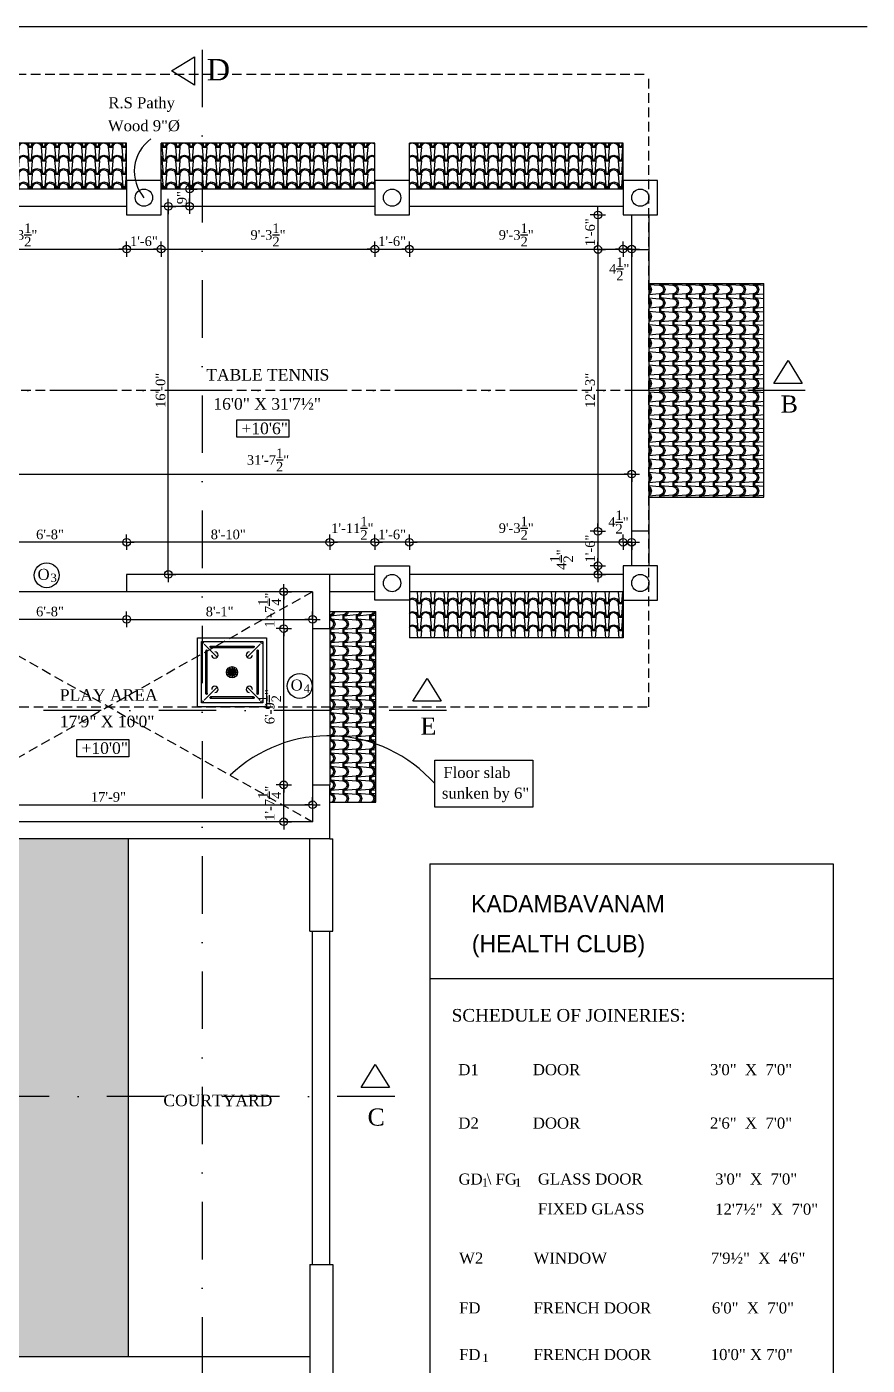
# Model space of a CAD drawing. Extents: x 7848 to 13228, y -2245 to 213.
# Drawn here: x 10536 to 10974, y -1782 to -1083 of the extents above; entities that cross this region are included whole.
import ezdxf
from ezdxf.enums import TextEntityAlignment as Align

# ---------------------------------------------------------------- set-up
doc = ezdxf.new("R2010")
doc.units = 0
doc.header["$LTSCALE"] = 20
doc.header["$MEASUREMENT"] = 0
doc.header["$PDMODE"] = 34
doc.header["$PDSIZE"] = 5
doc.linetypes.add('DASHDOT', pattern=[1, 0.5, -0.25, 0, -0.25])
doc.linetypes.add('HIDDEN', pattern=[0.375, 0.25, -0.125])
doc.layers.get('0').update_dxf_attribs({"linetype": 'CONTINUOUS'})
doc.layers.get('Defpoints').update_dxf_attribs({"linetype": 'CONTINUOUS'})
for name, color, linetype in [('border', 230, 'CONTINUOUS'), ('BORTEXT', 2, 'CONTINUOUS'), ('DETTEXT', 7, 'CONTINUOUS'), ('DIMLINE', 254, 'CONTINUOUS'), ('door text', 2, 'CONTINUOUS'), ('FURN', 10, 'CONTINUOUS'), ('Roof lilne', 31, 'CONTINUOUS'), ('Secline', 13, 'CONTINUOUS'), ('text', 2, 'CONTINUOUS'), ('TILE', 22, 'CONTINUOUS'), ('wall', 13, 'CONTINUOUS'), ('WOOD', 7, 'CONTINUOUS')]:
    doc.layers.add(name, color=color, linetype=linetype)
doc.styles.add('style3', font='times_1.ttf')
doc.styles.add('style4', font='boos1_0.ttf')
doc.styles.add('style5', font='times_1.ttf')
doc.dimstyles.new('arch61', dxfattribs={"dimscale": 0, "dimtxt": 5, "dimasz": 2, "dimexe": 0.18, "dimexo": 0.0625, "dimgap": 1.5, "dimtad": 1, "dimzin": 3, "dimdsep": 46, "dimlunit": 4, "dimtxsty": 'style3', "dimblk": 'BLK', "dimcen": 0, "dimse1": 1, "dimse2": 1, "dimclrd": 256, "dimclrt": 3, "dimazin": 0, "dimtfac": 1, "dimtix": 1, "dimtmove": 2, "dimatfit": 3, "dimldrblk": 'NONE', "dimfxl": 0.18, "dimtolj": 1, "dimtzin": 0, "dimlwd": -1, "dimarcsym": 0})
pattern_1 = [(274.9697, (-4863.61338, -404.3361), (-6.999939149, 84.0000073606), [6.464304, -155.143247]), (180, (-4863.0534, -410.776), (-7, -7), [0.56, -6.44]), (0, (-4870.0534, -411.336), (7, 7), [1.96, -5.04]), (90, (-4868.0934, -411.336), (-7, 7), [0.7, -6.3]), (270, (-4863.6134, -410.636), (7, -7), [0.7, -6.3]), (0, (-4863.6134, -411.336), (7, 7), [0.56, -6.44]), (0, (-4870.0534, -410.776), (7, 7), [1.4, -5.6]), (85.0303, (-4868.65338, -410.7761), (6.999939149, 84.0000073606), [6.464304, -155.143247]), (52.6961, (-4868.65338, -410.4261), (-90.999901229, -119.000075192), [1.848056, -182.95725]), (18.4349, (-4867.5334, -408.956), (14.00000304, 6.99998882), [1.770874, -20.365065]), (341.5651, (-4865.8534, -408.396), (-14.00000304, 6.99998882), [1.770874, -20.365065]), (307.3039, (-4864.17338, -408.9561), (90.999901229, -119.000075192), [1.848056, -182.95725]), (20.2249, (-4867.18338, -409.4461), (-76.99998085, -28.000058349), [1.417395, -140.321804]), (339.7751, (-4865.85338, -408.9561), (76.99998085, -28.000058349), [1.417395, -140.321804]), (307.4054, (-4864.52338, -409.4461), (70.000069668, -90.999947255), [1.498063, -148.308475]), (52.5946, (-4868.09338, -410.6361), (-70.000069668, -90.999947255), [1.498063, -148.308475])]
pattern_2 = [(184.9697, (-4881.22622, -1880.2596), (84.0000073606, 6.999939149), [6.464304, -155.143247]), (90, (-4887.666, -1880.8196), (-7, 7), [0.56, -6.44]), (270, (-4888.226, -1873.8196), (7, -7), [1.96, -5.04]), (0, (-4888.226, -1875.7796), (7, 7), [0.7, -6.3]), (180, (-4887.526, -1880.2596), (-7, -7), [0.7, -6.3]), (270, (-4888.226, -1880.2596), (7, -7), [0.56, -6.44]), (270, (-4887.666, -1873.8196), (7, -7), [1.4, -5.6]), (355.0303, (-4887.66622, -1875.2196), (84.0000073606, -6.999939149), [6.464304, -155.143247]), (322.6961, (-4887.31622, -1875.2196), (-119.000075192, 90.999901229), [1.848056, -182.95725]), (288.4349, (-4885.8462, -1876.3396), (6.99998882, -14.00000304), [1.770874, -20.365065]), (251.5651, (-4885.2862, -1878.0196), (6.99998882, 14.00000304), [1.770874, -20.365065]), (217.3039, (-4885.84622, -1879.6996), (-119.000075192, -90.999901229), [1.848056, -182.95725]), (290.2249, (-4886.33622, -1876.6896), (-28.000058349, 76.99998085), [1.417395, -140.321804]), (249.7751, (-4885.84622, -1878.0196), (-28.000058349, -76.99998085), [1.417395, -140.321804]), (217.4054, (-4886.33622, -1879.3496), (-90.999947255, -70.000069668), [1.498063, -148.308475]), (322.5946, (-4887.52622, -1875.7796), (-90.999947255, 70.000069668), [1.498063, -148.308475])]

# ---------------------------------------------------------------- blocks, each defined once
blk = doc.blocks.new('A$C45AA0C1F')
at = {"layer": 'FURN'}
for p, q in [((-14.58, 32.58), (-7.81, 25.81)), ((14.58, 32.58), (7.81, 25.81)), ((-14.58, 3.42), (-7.81, 10.19)), ((14.58, 3.42), (7.81, 10.19))]:
    blk.add_line(p, q, dxfattribs=at)
for points in [[(18, 0), (-18, 0), (-18, 36), (18, 36)], [(16, 2), (-16, 2), (-16, 34), (16, 34)]]:
    blk.add_lwpolyline(points, close=True, dxfattribs=at)
for points in [[(-13.66, 6.79), (-13.66, 29.21)], [(-12.91, 6.79), (-12.91, 29.21)], [(-11.21, 31.66), (11.21, 31.66)], [(-11.21, 30.91), (11.21, 30.91)], [(12.91, 29.21), (12.91, 6.79)], [(13.66, 29.21), (13.66, 6.79)], [(11.21, 5.09), (-11.21, 5.09)], [(11.21, 4.34), (-11.21, 4.34)]]:
    blk.add_lwpolyline(points, dxfattribs=at)
for centre, radius in [((-15.5, 33.5), 0.5), ((-13.28, 29.21), 0.375), ((-11.21, 31.28), 0.375), ((11.21, 31.28), 0.375), ((13.28, 29.21), 0.375), ((15.5, 33.5), 0.5), ((0, 18), 2.92), ((-13.28, 6.79), 0.375), ((13.28, 6.79), 0.375), ((-15.5, 2.5), 0.5), ((-11.21, 4.72), 0.375), ((11.21, 4.72), 0.375), ((15.5, 2.5), 0.5)]:
    blk.add_circle(centre, radius, dxfattribs=at)
for centre, radius, start, end in [((-8.97, 26.97), 1.64, 180, 90), ((8.97, 26.97), 1.64, 90, 360), ((-1.46, 13.98), 4.28, 70.04321, 109.95679), ((-1.46, 22.02), 4.28, 250.04321, 289.95679), ((0.74, 22.22), 4.28, 220.1488, 260.06239), ((-3.27, 15.24), 4.28, 40.1488, 80.06239), ((-3.28, 20.75), 4.28, 280.04321, 319.95679), ((0.75, 13.79), 4.28, 100.04321, 139.95679), ((-4.21, 17.25), 4.28, 10.04321, 49.95679), ((2.75, 21.28), 4.28, 190.04321, 229.95679), ((-4.22, 18.74), 4.28, 310.1488, 350.06239), ((2.76, 14.73), 4.28, 130.1488, 170.06239), ((4.02, 19.46), 4.28, 160.04321, 199.95679), ((4.02, 16.54), 4.28, 160.04321, 199.95679), ((-4.02, 19.46), 4.28, 340.04321, 19.95679), ((-2.76, 21.27), 4.28, 310.1488, 350.06239), ((4.22, 17.26), 4.28, 130.1488, 170.06239), ((-0.75, 22.21), 4.28, 280.04321, 319.95679), ((3.28, 15.25), 4.28, 100.04321, 139.95679), ((1.46, 13.98), 4.28, 70.04321, 109.95679), ((-4.02, 16.54), 4.28, 340.04321, 19.95679), ((1.46, 22.02), 4.28, 250.04321, 289.95679), ((-2.75, 14.72), 4.28, 10.04321, 49.95679), ((4.21, 18.75), 4.28, 190.04321, 229.95679), ((-0.74, 13.78), 4.28, 40.1488, 80.06239), ((3.27, 20.76), 4.28, 220.1488, 260.06239), ((-8.97, 9.03), 1.64, 270, 180), ((8.97, 9.03), 1.64, 0, 270)]:
    blk.add_arc(centre, radius, start, end, dxfattribs=at)
blk = doc.blocks.new('BLK')
for q in [(-2, 0), (0, 2), (0, -2), (2, 0)]:
    blk.add_line((0, 0), q)
blk.add_circle((0, 0), 1)
blk = doc.blocks.new('*D333')
at = {"layer": 'Defpoints', "color": 0}
for p in [(10476.55, -1177.09), (10588.05, -1177.09), (10588.05, -1199.36)]:
    blk.add_point(p, dxfattribs=at)
at = {"layer": 'DIMLINE'}
blk.add_line((10478.55, -1199.36), (10586.05, -1199.36), dxfattribs=at)
at = {"layer": 'DIMLINE', "xscale": 2, "yscale": 2, "zscale": 2, "rotation": 180}
blk.add_blockref('BLK', (10476.55, -1199.36), dxfattribs=at)
at = {"layer": 'DIMLINE', "xscale": 2, "yscale": 2, "zscale": 2}
blk.add_blockref('BLK', (10588.05, -1199.36), dxfattribs=at)
at = {"layer": 'DIMLINE', "color": 3, "insert": (10532.3, -1191.98), "char_height": 5, "attachment_point": 5, "style": 'style3'}
blk.add_mtext('\\A1;9\'-3{\\H1.000000x;\\S1/2;}"', dxfattribs=at)
blk = doc.blocks.new('_None')
blk = doc.blocks.new('*D335')
at = {"layer": 'Defpoints', "color": 0}
for p in [(10588.05, -1181.59), (10606.05, -1181.59), (10606.05, -1199.36)]:
    blk.add_point(p, dxfattribs=at)
at = {"layer": 'DIMLINE'}
blk.add_line((10590.05, -1199.36), (10604.05, -1199.36), dxfattribs=at)
at = {"layer": 'DIMLINE', "xscale": 2, "yscale": 2, "zscale": 2, "rotation": 180}
blk.add_blockref('BLK', (10588.05, -1199.36), dxfattribs=at)
at = {"layer": 'DIMLINE', "xscale": 2, "yscale": 2, "zscale": 2}
blk.add_blockref('BLK', (10606.05, -1199.36), dxfattribs=at)
at = {"layer": 'DIMLINE', "color": 3, "insert": (10597.05, -1195.31), "char_height": 5, "attachment_point": 5, "style": 'style3'}
blk.add_mtext('\\A1;1\'-6"', dxfattribs=at)
blk = doc.blocks.new('*D336')
at = {"layer": 'Defpoints', "color": 0}
for p in [(10606.05, -1177.09), (10717.55, -1177.09), (10717.55, -1199.36)]:
    blk.add_point(p, dxfattribs=at)
at = {"layer": 'DIMLINE'}
blk.add_line((10608.05, -1199.36), (10715.55, -1199.36), dxfattribs=at)
at = {"layer": 'DIMLINE', "xscale": 2, "yscale": 2, "zscale": 2, "rotation": 180}
blk.add_blockref('BLK', (10606.05, -1199.36), dxfattribs=at)
at = {"layer": 'DIMLINE', "xscale": 2, "yscale": 2, "zscale": 2}
blk.add_blockref('BLK', (10717.55, -1199.36), dxfattribs=at)
at = {"layer": 'DIMLINE', "color": 3, "insert": (10661.8, -1191.98), "char_height": 5, "attachment_point": 5, "style": 'style3'}
blk.add_mtext('\\A1;9\'-3{\\H1.000000x;\\S1/2;}"', dxfattribs=at)
blk = doc.blocks.new('*D337')
at = {"layer": 'Defpoints', "color": 0}
for p in [(10717.55, -1181.59), (10735.55, -1181.59), (10735.55, -1199.36)]:
    blk.add_point(p, dxfattribs=at)
at = {"layer": 'DIMLINE'}
blk.add_line((10719.55, -1199.36), (10733.55, -1199.36), dxfattribs=at)
at = {"layer": 'DIMLINE', "xscale": 2, "yscale": 2, "zscale": 2, "rotation": 180}
blk.add_blockref('BLK', (10717.55, -1199.36), dxfattribs=at)
at = {"layer": 'DIMLINE', "xscale": 2, "yscale": 2, "zscale": 2}
blk.add_blockref('BLK', (10735.55, -1199.36), dxfattribs=at)
at = {"layer": 'DIMLINE', "color": 3, "insert": (10726.55, -1195.31), "char_height": 5, "attachment_point": 5, "style": 'style3'}
blk.add_mtext('\\A1;1\'-6"', dxfattribs=at)
blk = doc.blocks.new('*D338')
at = {"layer": 'Defpoints', "color": 0}
for p in [(10735.55, -1177.09), (10847.05, -1177.09), (10847.05, -1199.36)]:
    blk.add_point(p, dxfattribs=at)
at = {"layer": 'DIMLINE'}
blk.add_line((10737.55, -1199.36), (10845.05, -1199.36), dxfattribs=at)
at = {"layer": 'DIMLINE', "xscale": 2, "yscale": 2, "zscale": 2, "rotation": 180}
blk.add_blockref('BLK', (10735.55, -1199.36), dxfattribs=at)
at = {"layer": 'DIMLINE', "xscale": 2, "yscale": 2, "zscale": 2}
blk.add_blockref('BLK', (10847.05, -1199.36), dxfattribs=at)
at = {"layer": 'DIMLINE', "color": 3, "insert": (10791.3, -1191.98), "char_height": 5, "attachment_point": 5, "style": 'style3'}
blk.add_mtext('\\A1;9\'-3{\\H1.000000x;\\S1/2;}"', dxfattribs=at)
blk = doc.blocks.new('*D339')
at = {"layer": 'Defpoints', "color": 0}
for p in [(10851.55, -1181.59), (10833.95, -1199.59), (10851.55, -1199.59)]:
    blk.add_point(p, dxfattribs=at)
at = {"layer": 'DIMLINE'}
blk.add_line((10833.95, -1183.59), (10833.95, -1197.59), dxfattribs=at)
at = {"layer": 'DIMLINE', "xscale": 2, "yscale": 2, "zscale": 2}
for p, rotation in [((10833.95, -1181.59), 90), ((10833.95, -1199.59), 270)]:
    blk.add_blockref('BLK', p, dxfattribs=dict(at, rotation=rotation))
at = {"layer": 'DIMLINE', "color": 3, "insert": (10829.9, -1190.59), "char_height": 5, "attachment_point": 5, "rotation": 90, "style": 'style3'}
blk.add_mtext('\\A1;1\'-6"', dxfattribs=at)
blk = doc.blocks.new('*D340')
at = {"layer": 'Defpoints', "color": 0}
for p in [(10847.05, -1181.59), (10851.55, -1181.59), (10851.55, -1199.36)]:
    blk.add_point(p, dxfattribs=at)
at = {"layer": 'DIMLINE'}
for p, q in [((10845.05, -1199.36), (10843.05, -1199.36)), ((10847.05, -1199.36), (10851.55, -1199.36)), ((10853.55, -1199.36), (10855.55, -1199.36))]:
    blk.add_line(p, q, dxfattribs=at)
at = {"layer": 'DIMLINE', "xscale": 2, "yscale": 2, "zscale": 2}
blk.add_blockref('BLK', (10847.05, -1199.36), dxfattribs=at)
at = {"layer": 'DIMLINE', "xscale": 2, "yscale": 2, "zscale": 2, "rotation": 180}
blk.add_blockref('BLK', (10851.55, -1199.36), dxfattribs=at)
at = {"layer": 'DIMLINE', "color": 3, "insert": (10845.04, -1209.65), "char_height": 5, "attachment_point": 5, "style": 'style3'}
blk.add_mtext('\\A1;4{\\H1.000000x;\\S1/2;}"', dxfattribs=at)
blk = doc.blocks.new('*D341')
at = {"layer": 'Defpoints', "color": 0}
for p in [(10851.55, -1199.59), (10833.95, -1346.59), (10851.55, -1346.59)]:
    blk.add_point(p, dxfattribs=at)
at = {"layer": 'DIMLINE'}
blk.add_line((10833.95, -1201.59), (10833.95, -1344.59), dxfattribs=at)
at = {"layer": 'DIMLINE', "xscale": 2, "yscale": 2, "zscale": 2}
for p, rotation in [((10833.95, -1199.59), 90), ((10833.95, -1346.59), 270)]:
    blk.add_blockref('BLK', p, dxfattribs=dict(at, rotation=rotation))
at = {"layer": 'DIMLINE', "color": 3, "insert": (10829.9, -1273.09), "char_height": 5, "attachment_point": 5, "rotation": 90, "style": 'style3'}
blk.add_mtext('\\A1;12\'-3"', dxfattribs=at)
blk = doc.blocks.new('*D342')
at = {"layer": 'Defpoints', "color": 0}
for p in [(10851.55, -1346.59), (10833.95, -1364.59), (10851.55, -1364.59)]:
    blk.add_point(p, dxfattribs=at)
at = {"layer": 'DIMLINE'}
blk.add_line((10833.95, -1348.59), (10833.95, -1362.59), dxfattribs=at)
at = {"layer": 'DIMLINE', "xscale": 2, "yscale": 2, "zscale": 2}
for p, rotation in [((10833.95, -1346.59), 90), ((10833.95, -1364.59), 270)]:
    blk.add_blockref('BLK', p, dxfattribs=dict(at, rotation=rotation))
at = {"layer": 'DIMLINE', "color": 3, "insert": (10829.9, -1355.59), "char_height": 5, "attachment_point": 5, "rotation": 90, "style": 'style3'}
blk.add_mtext('\\A1;1\'-6"', dxfattribs=at)
blk = doc.blocks.new('*D343')
at = {"layer": 'Defpoints', "color": 0}
for p in [(10847.05, -1364.59), (10833.95, -1369.09), (10847.05, -1369.09)]:
    blk.add_point(p, dxfattribs=at)
at = {"layer": 'DIMLINE'}
for p, q in [((10833.95, -1362.59), (10833.95, -1360.59)), ((10833.95, -1364.59), (10833.95, -1369.09)), ((10833.95, -1371.09), (10833.95, -1373.09))]:
    blk.add_line(p, q, dxfattribs=at)
at = {"layer": 'DIMLINE', "xscale": 2, "yscale": 2, "zscale": 2}
for p, rotation in [((10833.95, -1364.59), 270), ((10833.95, -1369.09), 90)]:
    blk.add_blockref('BLK', p, dxfattribs=dict(at, rotation=rotation))
at = {"layer": 'DIMLINE', "color": 3, "insert": (10814.97, -1361.36), "char_height": 5, "attachment_point": 5, "rotation": 90, "style": 'style3'}
blk.add_mtext('\\A1;4{\\H1.000000x;\\S1/2;}"', dxfattribs=at)
blk = doc.blocks.new('*D344')
at = {"layer": 'Defpoints', "color": 0}
for p in [(10851.55, -1352.3), (10847.05, -1364.59), (10851.55, -1364.59)]:
    blk.add_point(p, dxfattribs=at)
at = {"layer": 'DIMLINE'}
for p, q in [((10845.05, -1352.3), (10843.05, -1352.3)), ((10847.05, -1352.3), (10851.55, -1352.3)), ((10853.55, -1352.3), (10855.55, -1352.3))]:
    blk.add_line(p, q, dxfattribs=at)
at = {"layer": 'DIMLINE', "xscale": 2, "yscale": 2, "zscale": 2}
blk.add_blockref('BLK', (10847.05, -1352.3), dxfattribs=at)
at = {"layer": 'DIMLINE', "xscale": 2, "yscale": 2, "zscale": 2, "rotation": 180}
blk.add_blockref('BLK', (10851.55, -1352.3), dxfattribs=at)
at = {"layer": 'DIMLINE', "color": 3, "insert": (10844.65, -1341.74), "char_height": 5, "attachment_point": 5, "style": 'style3'}
blk.add_mtext('\\A1;4{\\H1.000000x;\\S1/2;}"', dxfattribs=at)
blk = doc.blocks.new('*D345')
at = {"layer": 'Defpoints', "color": 0}
for p in [(10735.55, -1352.3), (10735.55, -1369.09), (10847.05, -1369.09)]:
    blk.add_point(p, dxfattribs=at)
at = {"layer": 'DIMLINE'}
blk.add_line((10845.05, -1352.3), (10737.55, -1352.3), dxfattribs=at)
at = {"layer": 'DIMLINE', "xscale": 2, "yscale": 2, "zscale": 2, "rotation": 180}
blk.add_blockref('BLK', (10735.55, -1352.3), dxfattribs=at)
at = {"layer": 'DIMLINE', "xscale": 2, "yscale": 2, "zscale": 2}
blk.add_blockref('BLK', (10847.05, -1352.3), dxfattribs=at)
at = {"layer": 'DIMLINE', "color": 3, "insert": (10791.3, -1344.92), "char_height": 5, "attachment_point": 5, "style": 'style3'}
blk.add_mtext('\\A1;9\'-3{\\H1.000000x;\\S1/2;}"', dxfattribs=at)
blk = doc.blocks.new('*D346')
at = {"layer": 'Defpoints', "color": 0}
for p in [(10717.55, -1352.3), (10717.55, -1364.59), (10735.55, -1364.59)]:
    blk.add_point(p, dxfattribs=at)
at = {"layer": 'DIMLINE'}
blk.add_line((10733.55, -1352.3), (10719.55, -1352.3), dxfattribs=at)
at = {"layer": 'DIMLINE', "xscale": 2, "yscale": 2, "zscale": 2, "rotation": 180}
blk.add_blockref('BLK', (10717.55, -1352.3), dxfattribs=at)
at = {"layer": 'DIMLINE', "xscale": 2, "yscale": 2, "zscale": 2}
blk.add_blockref('BLK', (10735.55, -1352.3), dxfattribs=at)
at = {"layer": 'DIMLINE', "color": 3, "insert": (10726.55, -1348.25), "char_height": 5, "attachment_point": 5, "style": 'style3'}
blk.add_mtext('\\A1;1\'-6"', dxfattribs=at)
blk = doc.blocks.new('*D347')
at = {"layer": 'Defpoints', "color": 0}
for p in [(10694.05, -1352.3), (10694.05, -1369.09), (10717.55, -1369.09)]:
    blk.add_point(p, dxfattribs=at)
at = {"layer": 'DIMLINE'}
blk.add_line((10715.55, -1352.3), (10696.05, -1352.3), dxfattribs=at)
at = {"layer": 'DIMLINE', "xscale": 2, "yscale": 2, "zscale": 2, "rotation": 180}
blk.add_blockref('BLK', (10694.05, -1352.3), dxfattribs=at)
at = {"layer": 'DIMLINE', "xscale": 2, "yscale": 2, "zscale": 2}
blk.add_blockref('BLK', (10717.55, -1352.3), dxfattribs=at)
at = {"layer": 'DIMLINE', "color": 3, "insert": (10705.8, -1344.98), "char_height": 5, "attachment_point": 5, "style": 'style3'}
blk.add_mtext('\\A1;1\'-11{\\H1.000000x;\\S1/2;}"', dxfattribs=at)
blk = doc.blocks.new('*D348')
at = {"layer": 'Defpoints', "color": 0}
for p in [(10588.05, -1352.3), (10588.05, -1369.09), (10694.05, -1369.09)]:
    blk.add_point(p, dxfattribs=at)
at = {"layer": 'DIMLINE'}
blk.add_line((10692.05, -1352.3), (10590.05, -1352.3), dxfattribs=at)
at = {"layer": 'DIMLINE', "xscale": 2, "yscale": 2, "zscale": 2, "rotation": 180}
blk.add_blockref('BLK', (10588.05, -1352.3), dxfattribs=at)
at = {"layer": 'DIMLINE', "xscale": 2, "yscale": 2, "zscale": 2}
blk.add_blockref('BLK', (10694.05, -1352.3), dxfattribs=at)
at = {"layer": 'DIMLINE', "color": 3, "insert": (10641.05, -1348.25), "char_height": 5, "attachment_point": 5, "style": 'style3'}
blk.add_mtext('\\A1;8\'-10"', dxfattribs=at)
blk = doc.blocks.new('*D349')
at = {"layer": 'Defpoints', "color": 0}
for p in [(10508.05, -1352.3), (10508.05, -1378.09), (10588.05, -1378.09)]:
    blk.add_point(p, dxfattribs=at)
at = {"layer": 'DIMLINE'}
blk.add_line((10586.05, -1352.3), (10510.05, -1352.3), dxfattribs=at)
at = {"layer": 'DIMLINE', "xscale": 2, "yscale": 2, "zscale": 2, "rotation": 180}
blk.add_blockref('BLK', (10508.05, -1352.3), dxfattribs=at)
at = {"layer": 'DIMLINE', "xscale": 2, "yscale": 2, "zscale": 2}
blk.add_blockref('BLK', (10588.05, -1352.3), dxfattribs=at)
at = {"layer": 'DIMLINE', "color": 3, "insert": (10548.05, -1348.25), "char_height": 5, "attachment_point": 5, "style": 'style3'}
blk.add_mtext('\\A1;6\'-8"', dxfattribs=at)
blk = doc.blocks.new('*D356')
at = {"layer": 'Defpoints', "color": 0}
for p in [(10685.05, -1489.25), (10472.05, -1498.09), (10685.05, -1498.09)]:
    blk.add_point(p, dxfattribs=at)
at = {"layer": 'DIMLINE'}
blk.add_line((10474.05, -1489.25), (10683.05, -1489.25), dxfattribs=at)
at = {"layer": 'DIMLINE', "xscale": 2, "yscale": 2, "zscale": 2, "rotation": 180}
blk.add_blockref('BLK', (10472.05, -1489.25), dxfattribs=at)
at = {"layer": 'DIMLINE', "xscale": 2, "yscale": 2, "zscale": 2}
blk.add_blockref('BLK', (10685.05, -1489.25), dxfattribs=at)
at = {"layer": 'DIMLINE', "color": 3, "insert": (10578.55, -1485.2), "char_height": 5, "attachment_point": 5, "style": 'style3'}
blk.add_mtext('\\A1;17\'-9"', dxfattribs=at)
blk = doc.blocks.new('*D357')
at = {"layer": 'Defpoints', "color": 0}
for p in [(10670.03, -1478.84), (10685.05, -1478.84), (10685.05, -1498.09)]:
    blk.add_point(p, dxfattribs=at)
at = {"layer": 'DIMLINE'}
for p, q in [((10670.03, -1476.84), (10670.03, -1474.84)), ((10670.03, -1498.09), (10670.03, -1478.84)), ((10670.03, -1500.09), (10670.03, -1502.09))]:
    blk.add_line(p, q, dxfattribs=at)
at = {"layer": 'DIMLINE', "xscale": 2, "yscale": 2, "zscale": 2}
for p, rotation in [((10670.03, -1478.84), 270), ((10670.03, -1498.09), 90)]:
    blk.add_blockref('BLK', p, dxfattribs=dict(at, rotation=rotation))
at = {"layer": 'DIMLINE', "color": 3, "insert": (10662.65, -1488.46), "char_height": 5, "attachment_point": 5, "rotation": 90, "style": 'style3'}
blk.add_mtext('\\A1;1\'-7{\\H1.000000x;\\S1/4;}"', dxfattribs=at)
blk = doc.blocks.new('*D358')
at = {"layer": 'Defpoints', "color": 0}
for p in [(10670.03, -1397.34), (10685.05, -1397.34), (10685.05, -1478.84)]:
    blk.add_point(p, dxfattribs=at)
at = {"layer": 'DIMLINE'}
blk.add_line((10670.03, -1476.84), (10670.03, -1399.34), dxfattribs=at)
at = {"layer": 'DIMLINE', "xscale": 2, "yscale": 2, "zscale": 2}
for p, rotation in [((10670.03, -1397.34), 90), ((10670.03, -1478.84), 270)]:
    blk.add_blockref('BLK', p, dxfattribs=dict(at, rotation=rotation))
at = {"layer": 'DIMLINE', "color": 3, "insert": (10662.65, -1438.09), "char_height": 5, "attachment_point": 5, "rotation": 90, "style": 'style3'}
blk.add_mtext('\\A1;6\'-9{\\H1.000000x;\\S1/2;}"', dxfattribs=at)
blk = doc.blocks.new('*D359')
at = {"layer": 'Defpoints', "color": 0}
for p in [(10670.03, -1378.09), (10685.05, -1378.09), (10685.05, -1397.34)]:
    blk.add_point(p, dxfattribs=at)
at = {"layer": 'DIMLINE'}
for p, q in [((10670.03, -1376.09), (10670.03, -1374.09)), ((10670.03, -1397.34), (10670.03, -1378.09)), ((10670.03, -1399.34), (10670.03, -1401.34))]:
    blk.add_line(p, q, dxfattribs=at)
at = {"layer": 'DIMLINE', "xscale": 2, "yscale": 2, "zscale": 2}
for p, rotation in [((10670.03, -1378.09), 270), ((10670.03, -1397.34), 90)]:
    blk.add_blockref('BLK', p, dxfattribs=dict(at, rotation=rotation))
at = {"layer": 'DIMLINE', "color": 3, "insert": (10662.65, -1387.71), "char_height": 5, "attachment_point": 5, "rotation": 90, "style": 'style3'}
blk.add_mtext('\\A1;1\'-7{\\H1.000000x;\\S1/4;}"', dxfattribs=at)
blk = doc.blocks.new('*D360')
at = {"layer": 'Defpoints', "color": 0}
for p in [(10588.05, -1378.09), (10685.05, -1378.09), (10685.05, -1392.51)]:
    blk.add_point(p, dxfattribs=at)
at = {"layer": 'DIMLINE'}
blk.add_line((10590.05, -1392.51), (10683.05, -1392.51), dxfattribs=at)
at = {"layer": 'DIMLINE', "xscale": 2, "yscale": 2, "zscale": 2, "rotation": 180}
blk.add_blockref('BLK', (10588.05, -1392.51), dxfattribs=at)
at = {"layer": 'DIMLINE', "xscale": 2, "yscale": 2, "zscale": 2}
blk.add_blockref('BLK', (10685.05, -1392.51), dxfattribs=at)
at = {"layer": 'DIMLINE', "color": 3, "insert": (10636.55, -1388.47), "char_height": 5, "attachment_point": 5, "style": 'style3'}
blk.add_mtext('\\A1;8\'-1"', dxfattribs=at)
blk = doc.blocks.new('*D361')
at = {"layer": 'Defpoints', "color": 0}
for p in [(10508.05, -1378.09), (10588.05, -1378.09), (10508.05, -1392.51)]:
    blk.add_point(p, dxfattribs=at)
at = {"layer": 'DIMLINE'}
blk.add_line((10586.05, -1392.51), (10510.05, -1392.51), dxfattribs=at)
at = {"layer": 'DIMLINE', "xscale": 2, "yscale": 2, "zscale": 2, "rotation": 180}
blk.add_blockref('BLK', (10508.05, -1392.51), dxfattribs=at)
at = {"layer": 'DIMLINE', "xscale": 2, "yscale": 2, "zscale": 2}
blk.add_blockref('BLK', (10588.05, -1392.51), dxfattribs=at)
at = {"layer": 'DIMLINE', "color": 3, "insert": (10548.05, -1388.47), "char_height": 5, "attachment_point": 5, "style": 'style3'}
blk.add_mtext('\\A1;6\'-8"', dxfattribs=at)
blk = doc.blocks.new('*D377')
at = {"layer": 'Defpoints', "color": 0}
for p in [(10597.05, -1168.06), (10597.05, -1177.06), (10620.89, -1177.06)]:
    blk.add_point(p, dxfattribs=at)
at = {"layer": 'DIMLINE'}
blk.add_line((10620.89, -1170.06), (10620.89, -1175.06), dxfattribs=at)
at = {"layer": 'DIMLINE', "xscale": 2, "yscale": 2, "zscale": 2}
for p, rotation in [((10620.89, -1168.06), 90), ((10620.89, -1177.06), 270)]:
    blk.add_blockref('BLK', p, dxfattribs=dict(at, rotation=rotation))
at = {"layer": 'DIMLINE', "color": 3, "insert": (10616.84, -1172.56), "char_height": 5, "attachment_point": 5, "rotation": 90, "style": 'style3'}
blk.add_mtext('\\A1;9"', dxfattribs=at)
blk = doc.blocks.new('*D392')
at = {"layer": 'Defpoints', "color": 0}
for p in [(10472.05, -1285.4), (10851.55, -1285.4), (10851.55, -1316.75)]:
    blk.add_point(p, dxfattribs=at)
at = {"layer": 'DIMLINE'}
blk.add_line((10474.05, -1316.75), (10849.55, -1316.75), dxfattribs=at)
at = {"layer": 'DIMLINE', "xscale": 2, "yscale": 2, "zscale": 2, "rotation": 180}
blk.add_blockref('BLK', (10472.05, -1316.75), dxfattribs=at)
at = {"layer": 'DIMLINE', "xscale": 2, "yscale": 2, "zscale": 2}
blk.add_blockref('BLK', (10851.55, -1316.75), dxfattribs=at)
at = {"layer": 'DIMLINE', "color": 3, "insert": (10661.8, -1309.38), "char_height": 5, "attachment_point": 5, "style": 'style3'}
blk.add_mtext('\\A1;31\'-7{\\H1.000000x;\\S1/2;}"', dxfattribs=at)
blk = doc.blocks.new('*D393')
at = {"layer": 'Defpoints', "color": 0}
for p in [(10609.79, -1177.09), (10610.99, -1177.09), (10600.58, -1369.09)]:
    blk.add_point(p, dxfattribs=at)
at = {"layer": 'DIMLINE'}
blk.add_line((10609.79, -1367.09), (10609.79, -1179.09), dxfattribs=at)
at = {"layer": 'DIMLINE', "xscale": 2, "yscale": 2, "zscale": 2}
for p, rotation in [((10609.79, -1177.09), 90), ((10609.79, -1369.09), 270)]:
    blk.add_blockref('BLK', p, dxfattribs=dict(at, rotation=rotation))
at = {"layer": 'DIMLINE', "color": 3, "insert": (10605.75, -1273.09), "char_height": 5, "attachment_point": 5, "rotation": 90, "style": 'style3'}
blk.add_mtext('\\A1;16\'-0"', dxfattribs=at)

msp = doc.modelspace()

# ---------------------------------------------------------------- hatches: boundary and pattern name
at = {"layer": 'TILE'}
h = msp.add_hatch(dxfattribs=at)
h.set_pattern_fill('SPANTILE', color=256, scale=7, style=0)
h.set_pattern_definition(pattern_1)
h.paths.add_polyline_path([(10588.047, -1168.087), (10588.047, -1144.087), (10476.547, -1144.087), (10476.547, -1168.087)])
h = msp.add_hatch(dxfattribs=at)
h.set_pattern_fill('SPANTILE', color=256, scale=7, style=0)
h.set_pattern_definition(pattern_1)
h.paths.add_polyline_path([(10717.547, -1168.087), (10717.547, -1144.087), (10606.047, -1144.087), (10606.047, -1168.087)])
h = msp.add_hatch(dxfattribs=at)
h.set_pattern_fill('SPANTILE', color=256, scale=7, style=0)
h.set_pattern_definition(pattern_1)
h.paths.add_polyline_path([(10847.047, -1168.087), (10847.047, -1144.087), (10735.547, -1144.087), (10735.547, -1168.087)])
h = msp.add_hatch(dxfattribs=at)
h.set_pattern_fill('SPANTILE', color=256, scale=7, angle=270, style=0)
h.set_pattern_definition([(184.9697, (-4863.05338, -417.7761), (84.0000073606, 6.999939149), [6.464304, -155.143247]), (90, (-4869.4934, -418.336), (-7, 7), [0.56, -6.44]), (270, (-4870.0534, -411.336), (7, -7), [1.96, -5.04]), (0, (-4870.0534, -413.296), (7, 7), [0.7, -6.3]), (180, (-4869.3534, -417.776), (-7, -7), [0.7, -6.3]), (270, (-4870.0534, -417.776), (7, -7), [0.56, -6.44]), (270, (-4869.4934, -411.336), (7, -7), [1.4, -5.6]), (355.0303, (-4869.49338, -412.7361), (84.0000073606, -6.999939149), [6.464304, -155.143247]), (322.6961, (-4869.14338, -412.7361), (-119.000075192, 90.999901229), [1.848056, -182.95725]), (288.4349, (-4867.6734, -413.856), (6.99998882, -14.00000304), [1.770874, -20.365065]), (251.5651, (-4867.1134, -415.536), (6.99998882, 14.00000304), [1.770874, -20.365065]), (217.3039, (-4867.67338, -417.2161), (-119.000075192, -90.999901229), [1.848056, -182.95725]), (290.2249, (-4868.16338, -414.2061), (-28.000058349, 76.99998085), [1.417395, -140.321804]), (249.7751, (-4867.67338, -415.5361), (-28.000058349, -76.99998085), [1.417395, -140.321804]), (217.4054, (-4868.16338, -416.8661), (-90.999947255, -70.000069668), [1.498063, -148.308475]), (322.5946, (-4869.35338, -413.2961), (-90.999947255, 70.000069668), [1.498063, -148.308475])])
h.paths.add_polyline_path([(10920.547, -1217.337), (10860.547, -1217.337), (10860.547, -1328.837), (10920.547, -1328.837)])
h = msp.add_hatch(dxfattribs=at)
h.set_pattern_fill('SPANTILE', color=256, scale=7, style=0)
h.set_pattern_definition(pattern_1)
h.paths.add_polyline_path([(10847.047, -1402.087), (10847.047, -1378.087), (10735.547, -1378.087), (10735.547, -1402.087)])
h = msp.add_hatch(dxfattribs=at)
h.set_pattern_fill('SPANTILE', color=256, scale=7, angle=270, style=0)
h.set_pattern_definition(pattern_2)
h.paths.add_polyline_path([(10694.047, -1438.087), (10718.047, -1438.087), (10718.047, -1388.337), (10694.047, -1388.337), (10694.047, -1397.337)])
h = msp.add_hatch(dxfattribs=at)
h.set_pattern_fill('SPANTILE', color=256, scale=7, angle=270, style=0)
h.set_pattern_definition(pattern_2)
h.paths.add_polyline_path([(10718.047, -1438.087), (10694.047, -1438.087), (10694.047, -1478.837), (10694.047, -1487.837), (10718.047, -1487.837)])
h = msp.add_hatch(dxfattribs=at)
h.set_pattern_fill('SPANTILE', color=256, scale=7, angle=270, style=0)
h.set_pattern_definition([(184.9697, (160.44586, -2320.1941), (84.000007361, 6.999939149), [6.464304, -155.143247]), (90, (154.006, -2320.754), (-7, 7), [0.56, -6.44]), (270, (153.446, -2313.754), (7, -7), [1.96, -5.04]), (0, (153.446, -2315.714), (7, 7), [0.7, -6.3]), (180, (154.146, -2320.194), (-7, -7), [0.7, -6.3]), (270, (153.446, -2320.194), (7, -7), [0.56, -6.44]), (270, (154.006, -2313.754), (7, -7), [1.4, -5.6]), (355.0303, (154.00586, -2315.1541), (84.000007361, -6.999939149), [6.464304, -155.143247]), (322.6961, (154.35586, -2315.1541), (-119.000075192, 90.999901229), [1.848056, -182.95725]), (288.4349, (155.8259, -2316.274), (6.9999888, -14.00000304), [1.770874, -20.365065]), (251.5651, (156.3859, -2317.954), (6.9999888, 14.00000304), [1.770874, -20.365065]), (217.3039, (155.82586, -2319.6341), (-119.000075192, -90.999901229), [1.848056, -182.95725]), (290.2249, (155.33586, -2316.6241), (-28.000058349, 76.99998085), [1.417395, -140.321804]), (249.7751, (155.82586, -2317.9541), (-28.000058349, -76.99998085), [1.417395, -140.321804]), (217.4054, (155.33586, -2319.2841), (-90.999947255, -70.000069668), [1.498063, -148.308475]), (322.5946, (154.14586, -2315.7141), (-90.999947255, 70.000069668), [1.498063, -148.308475])])
edge = h.paths.add_edge_path()
edge.add_arc((10482.249, -1577.337), 6.927, 0, 360)
edge = h.paths.add_edge_path()
edge.add_arc((10482.249, -1706.837), 6.927, 0, 360)
h.paths.add_polyline_path([(10589.047, -1507.087), (10472.047, -1507.087), (10472.047, -1777.087), (10589.047, -1777.087)])

# ---------------------------------------------------------------- linework, layer by layer
for p, q in [((10588.047, -1168.087), (10476.547, -1168.087)), ((10717.547, -1168.087), (10606.047, -1168.087)), ((10847.047, -1168.087), (10735.547, -1168.087)), ((10588.047, -1177.087), (10476.547, -1177.087)), ((10717.547, -1177.087), (10606.047, -1177.087)), ((10847.047, -1177.087), (10735.547, -1177.087)), ((10851.547, -1199.587), (10851.547, -1181.587)), ((10860.547, -1181.587), (10860.547, -1199.587)), ((10851.547, -1364.587), (10851.547, -1346.587)), ((10860.547, -1346.587), (10860.547, -1364.587)), ((10717.547, -1369.087), (10694.047, -1369.087)), ((10847.047, -1369.087), (10735.547, -1369.087)), ((10588.047, -1378.087), (10508.047, -1378.087)), ((10717.547, -1378.087), (10694.047, -1378.087)), ((10847.047, -1378.087), (10735.547, -1378.087)), ((10685.047, -1397.337), (10685.047, -1478.837)), ((10694.047, -1397.337), (10694.047, -1478.837))]:
    msp.add_line(p, q)
at = {"linetype": 'HIDDEN'}
for p, q in [((10685.047, -1378.087), (10472.047, -1498.087)), ((10472.047, -1378.087), (10685.047, -1498.087))]:
    msp.add_line(p, q, dxfattribs=at)
at = {"layer": 'border'}
msp.add_line((10974.451, -1083.414), (9982.002, -1083.414), dxfattribs=at)
at = {"layer": 'border', "color": 13}
for p, q in [((10746.167, -1520.093), (10746.167, -2244.633)), ((10746.167, -1520.093), (10956.702, -1520.093)), ((10956.702, -1520.093), (10956.702, -2244.633)), ((10746.167, -1579.93), (10956.702, -1579.93))]:
    msp.add_line(p, q, dxfattribs=at)
at = {"layer": 'DETTEXT'}
msp.add_lwpolyline([(10748.768, -1465.914), (10799.996, -1465.914), (10799.996, -1490.524), (10748.768, -1490.524)], close=True, dxfattribs=at)
for centre, radius, start, end in [((10613.166, -1158.92), 21.116, 126.016185, 220.237417), ((10693.312, -1527.381), 74.11, 41.557483, 133.767149)]:
    msp.add_arc(centre, radius, start, end, dxfattribs=at)
at = {"layer": 'door text', "color": 7}
for centre in [(10546.321, -1369.516), (10678.368, -1427.257)]:
    msp.add_circle(centre, 6.51, dxfattribs=at)
at = {"layer": 'Roof lilne', "linetype": 'HIDDEN'}
for p, q in [((10463.047, -1108.087), (10860.547, -1108.087)), ((10860.547, -1438.087), (10860.547, -1108.087)), ((10860.547, -1273.087), (10463.047, -1273.087)), ((10472.047, -1438.087), (10860.547, -1438.087))]:
    msp.add_line(p, q, dxfattribs=at)
at = {"layer": 'Roof lilne'}
for p, q in [((10588.047, -1144.087), (10476.547, -1144.087)), ((10588.047, -1168.087), (10588.047, -1144.087)), ((10717.547, -1144.087), (10606.047, -1144.087)), ((10606.047, -1168.087), (10606.047, -1144.087)), ((10717.547, -1168.087), (10717.547, -1144.087)), ((10847.047, -1144.087), (10735.547, -1144.087)), ((10735.547, -1168.087), (10735.547, -1144.087)), ((10847.047, -1168.087), (10847.047, -1144.087)), ((10860.547, -1217.337), (10920.547, -1217.337)), ((10920.547, -1328.837), (10920.547, -1217.337)), ((10860.547, -1328.837), (10920.547, -1328.837)), ((10735.547, -1378.087), (10735.547, -1402.087)), ((10847.047, -1378.087), (10847.047, -1402.087)), ((10694.047, -1388.337), (10718.047, -1388.337)), ((10718.047, -1487.837), (10718.047, -1388.337)), ((10847.047, -1402.087), (10735.547, -1402.087)), ((10694.047, -1487.837), (10718.047, -1487.837)), ((10589.047, -1777.087), (10589.047, -1507.087))]:
    msp.add_line(p, q, dxfattribs=at)
at = {"layer": 'Secline', "linetype": 'DASHDOT', "ltscale": 3}
for p, q in [((10627.428, -1095.386), (10627.428, -2177.549)), ((10942.131, -1273.087), (10127.445, -1273.087)), ((10754.963, -1440.039), (10027.103, -1440.039)), ((10727.963, -1641.474), (10000.103, -1641.474))]:
    msp.add_line(p, q, dxfattribs=at)
at = {"layer": 'Secline', "linetype": 'DASHDOT', "ltscale": 5}
for points in [[(10611.508, -1106.468), (10623.432, -1099.084), (10623.432, -1113.852)], [(10933.162, -1257.57), (10940.546, -1269.494), (10925.778, -1269.494)], [(10744.758, -1423.342), (10752.142, -1435.266), (10737.374, -1435.266)], [(10717.758, -1624.777), (10725.142, -1636.701), (10710.374, -1636.701)]]:
    msp.add_lwpolyline(points, close=True, dxfattribs=at)
at = {"layer": 'text'}
for points in [[(10645.53, -1288.44), (10672.692, -1288.44), (10672.692, -1297.465), (10645.53, -1297.465)], [(10562.08, -1455.224), (10589.241, -1455.224), (10589.241, -1464.249), (10562.08, -1464.249)]]:
    msp.add_lwpolyline(points, close=True, dxfattribs=at)
at = {"layer": 'wall'}
for p, q in [((10851.547, -1346.587), (10851.547, -1199.587)), ((10851.547, -1199.587), (10860.547, -1199.587)), ((10860.547, -1199.587), (10860.547, -1346.587)), ((10860.547, -1346.587), (10851.547, -1346.587)), ((10694.047, -1369.087), (10588.047, -1369.087)), ((10588.047, -1369.087), (10588.047, -1378.087)), ((10694.047, -1397.337), (10694.047, -1369.087)), ((10685.047, -1378.087), (10588.047, -1378.087)), ((10685.047, -1378.087), (10685.047, -1397.337)), ((10685.047, -1397.337), (10694.047, -1397.337)), ((10685.047, -1478.837), (10694.047, -1478.837)), ((10685.047, -1478.837), (10685.047, -1498.087)), ((10694.047, -1507.087), (10694.047, -1478.837)), ((10685.047, -1498.087), (10472.047, -1498.087)), ((10694.047, -1507.087), (10472.047, -1507.087)), ((10472.047, -1777.087), (10683.547, -1777.087))]:
    msp.add_line(p, q, dxfattribs=at)
at = {"layer": 'wall', "color": 2}
for p, q in [((10683.547, -1555.087), (10683.547, -1507.087)), ((10694.047, -1507.087), (10695.547, -1507.087)), ((10695.547, -1555.087), (10695.547, -1507.087)), ((10683.547, -1555.087), (10695.547, -1555.087)), ((10685.047, -1729.087), (10685.047, -1555.087)), ((10694.047, -1729.087), (10694.047, -1555.087)), ((10683.547, -1729.087), (10695.547, -1729.087)), ((10683.547, -1729.087), (10683.547, -1963.087)), ((10695.547, -1729.087), (10695.547, -1963.087))]:
    msp.add_line(p, q, dxfattribs=at)
at = {"layer": 'wall'}
for points in [[(10606.047, -1163.587), (10588.047, -1163.587), (10588.047, -1181.587), (10606.047, -1181.587)], [(10735.547, -1163.587), (10717.547, -1163.587), (10717.547, -1181.587), (10735.547, -1181.587)], [(10865.047, -1163.587), (10847.047, -1163.587), (10847.047, -1181.587), (10865.047, -1181.587)], [(10735.547, -1382.587), (10717.547, -1382.587), (10717.547, -1364.587), (10735.547, -1364.587)], [(10865.047, -1364.587), (10847.047, -1364.587), (10847.047, -1382.587), (10865.047, -1382.587)]]:
    msp.add_lwpolyline(points, close=True, dxfattribs=at)
at = {"layer": 'WOOD'}
for centre in [(10597.047, -1172.559), (10726.547, -1172.559), (10856.047, -1172.559), (10726.547, -1373.614), (10856.047, -1373.559)]:
    msp.add_circle(centre, 4.5, dxfattribs=at)

# ---------------------------------------------------------------- block references
at = {"layer": 'FURN'}
msp.add_blockref('A$C45AA0C1F', (10643.047, -1438.087), dxfattribs=at)

# ---------------------------------------------------------------- texts
at = {"layer": 'BORTEXT'}
for s, height, style, p in [('KADAMBAVANAM', 8.9465, 'style4', (10767.759, -1545.335)), ('SCHEDULE OF JOINERIES:  ', 6.61065, 'style5', (10757.647, -1602.355)), ('D1', 5.7871, 'style5', (10761.11, -1630.302)), ('DOOR', 5.7871, 'style5', (10799.959, -1630.293)), ('3\'0"  X  7\'0"', 5.7871, 'style5', (10892.414, -1630.302)), ('D2', 5.7871, 'style5', (10761.11, -1658.168)), ('DOOR', 5.7871, 'style5', (10799.959, -1658.16)), ('2\'6"  X  7\'0"', 5.7871, 'style5', (10892.414, -1658.169)), ('GLASS DOOR', 5.7871, 'style5', (10802.608, -1687.347)), ('3\'0"  X  7\'0"', 5.7871, 'style5', (10895.063, -1687.355)), ('FIXED GLASS', 5.7871, 'style5', (10802.608, -1702.899)), ('12\'7½"  X  7\'0"', 5.7871, 'style5', (10895.063, -1703.06)), ('W2', 5.7871, 'style5', (10761.497, -1728.606)), ('WINDOW', 5.7871, 'style5', (10800.346, -1728.598)), ('7\'9½"  X  4\'6"', 5.7871, 'style5', (10892.801, -1728.606)), ('FD', 5.7871, 'style5', (10761.497, -1754.584)), ('FRENCH DOOR', 5.7871, 'style5', (10800.346, -1754.576)), ('6\'0"  X  7\'0"', 5.7871, 'style5', (10893.406, -1754.584)), ('FD', 5.7871, 'style5', (10761.497, -1778.898)), ('FRENCH DOOR', 5.7871, 'style5', (10800.346, -1778.89)), ('10\'0" X 7\'0"', 5.7871, 'style5', (10892.801, -1778.899))]:
    msp.add_text(s, height=height, dxfattribs=dict(at, style=style)).set_placement(p)
at = {"layer": 'BORTEXT', "color": 0, "style": 'style4'}
msp.add_text('(HEALTH CLUB)', height=8.9465, dxfattribs=at).set_placement((10768.164, -1566.159))
at = {"layer": 'DETTEXT', "style": 'style5'}
for s, p in [('R.S Pathy ', (10596.96, -1125.934)), ('Wood 9"%%C', (10597.061, -1137.887))]:
    msp.add_text(s, height=5.75, dxfattribs=at).set_placement(p, align=Align.CENTER)
for s, p in [('Floor slab', (10753.293, -1475.278)), ('sunken by 6"', (10752.544, -1486.03))]:
    msp.add_text(s, height=5.75, dxfattribs=at).set_placement(p)
at = {"layer": 'door text', "style": 'style5'}
for s, p in [('O', (10541.566, -1371.925)), ('O', (10673.614, -1429.666)), ('GD \\ FG', (10761.225, -1687.347))]:
    msp.add_text(s, height=5.75, dxfattribs=at).set_placement(p)
at = {"layer": 'door text', "color": 0, "style": 'style5'}
for s, p in [('3', (10548.355, -1373)), ('4', (10680.403, -1430.741)), ('1', (10773.378, -1688.422)), ('1', (10790.7, -1688.422)), ('1', (10773.65, -1779.973))]:
    msp.add_text(s, height=4.312, dxfattribs=at).set_placement(p)
at = {"layer": 'Secline', "linetype": 'DASHDOT', "ltscale": 5, "style": 'style5'}
for s, height, p in [('D', 11.171, (10629.82, -1111.388)), ('B', 8.937, (10929.245, -1284.677)), ('E', 8.937, (10741.394, -1452.687)), ('C', 8.937, (10713.748, -1656.606))]:
    msp.add_text(s, height=height, dxfattribs=at).set_placement(p)
at = {"layer": 'text', "style": 'style5'}
for s, height, p in [('TABLE TENNIS', 6.05042, (10629.584, -1267.991)), ('16\'0" X 31\'7½"', 6.05042, (10633.269, -1283.132)), ('+10\'6"', 6.0504, (10647.945, -1295.938)), ('PLAY AREA', 6.0504, (10553.193, -1435.015)), ('17\'9" X 10\'0"', 6.05042, (10553.193, -1448.808)), ('+10\'0"', 6.0504, (10564.495, -1462.722)), ('COURTYARD', 6.0504, (10607.206, -1646.471))]:
    msp.add_text(s, height=height, dxfattribs=at).set_placement(p)

# ---------------------------------------------------------------- dimensions: what is measured, and where the dimension line sits
at = {"layer": 'DIMLINE'}
for base, p1, p2, picture, middle in [((10620.886, -1177.059), (10597.047, -1168.059), (10597.047, -1177.059), '*D377', (10616.835, -1172.559)), ((10609.789, -1177.087), (10600.58, -1369.087), (10610.991, -1177.087), '*D393', (10605.746, -1273.087)), ((10833.948, -1199.587), (10851.547, -1181.587), (10851.547, -1199.587), '*D339', (10829.904, -1190.587)), ((10833.948, -1346.587), (10851.547, -1199.587), (10851.547, -1346.587), '*D341', (10829.904, -1273.087)), ((10833.948, -1364.587), (10851.547, -1346.587), (10851.547, -1364.587), '*D342', (10829.904, -1355.587)), ((10670.028, -1378.087), (10685.047, -1397.337), (10685.047, -1378.087), '*D359', (10662.655, -1387.712)), ((10670.028, -1397.337), (10685.047, -1478.837), (10685.047, -1397.337), '*D358', (10662.655, -1438.087)), ((10670.028, -1478.837), (10685.047, -1498.087), (10685.047, -1478.837), '*D357', (10662.655, -1488.462))]:
    dim = msp.add_linear_dim(base=base, p1=p1, p2=p2, angle=90, dimstyle='arch61', override={"dimscale": 1, "dimfxl": 0.25}, dxfattribs=at)
    dim.commit()
    dim.dimension.update_dxf_attribs({"geometry": picture, "text_midpoint": middle})
for base, p1, p2, picture, middle in [((10588.047, -1199.357), (10476.547, -1177.087), (10588.047, -1177.087), '*D333', (10532.297, -1191.984)), ((10717.547, -1199.357), (10606.047, -1177.087), (10717.547, -1177.087), '*D336', (10661.797, -1191.984)), ((10847.047, -1199.357), (10735.547, -1177.087), (10847.047, -1177.087), '*D338', (10791.297, -1191.984)), ((10606.047, -1199.357), (10588.047, -1181.587), (10606.047, -1181.587), '*D335', (10597.047, -1195.313)), ((10735.547, -1199.357), (10717.547, -1181.587), (10735.547, -1181.587), '*D337', (10726.547, -1195.313)), ((10851.547, -1316.749), (10472.047, -1285.397), (10851.547, -1285.397), '*D392', (10661.797, -1309.376)), ((10694.047, -1352.298), (10717.547, -1369.087), (10694.047, -1369.087), '*D347', (10705.797, -1344.975)), ((10735.547, -1352.298), (10847.047, -1369.087), (10735.547, -1369.087), '*D345', (10791.297, -1344.925)), ((10508.047, -1352.298), (10588.047, -1378.087), (10508.047, -1378.087), '*D349', (10548.047, -1348.255)), ((10588.047, -1352.298), (10694.047, -1369.087), (10588.047, -1369.087), '*D348', (10641.047, -1348.255)), ((10717.547, -1352.298), (10735.547, -1364.587), (10717.547, -1364.587), '*D346', (10726.547, -1348.255)), ((10508.047, -1392.511), (10588.047, -1378.087), (10508.047, -1378.087), '*D361', (10548.047, -1388.468)), ((10685.047, -1392.511), (10588.047, -1378.087), (10685.047, -1378.087), '*D360', (10636.547, -1388.468)), ((10685.047, -1489.252), (10472.047, -1498.087), (10685.047, -1498.087), '*D356', (10578.547, -1485.202))]:
    dim = msp.add_linear_dim(base=base, p1=p1, p2=p2, dimstyle='arch61', override={"dimscale": 1, "dimfxl": 0.25}, dxfattribs=at)
    dim.commit()
    dim.dimension.update_dxf_attribs({"geometry": picture, "text_midpoint": middle})
for base, p1, p2, picture, middle in [((10851.547, -1199.357), (10847.047, -1181.587), (10851.547, -1181.587), '*D340', (10845.037, -1209.647)), ((10851.547, -1352.298), (10847.047, -1364.587), (10851.547, -1364.587), '*D344', (10844.648, -1341.736))]:
    dim = msp.add_linear_dim(base=base, p1=p1, p2=p2, dimstyle='arch61', override={"dimscale": 1, "dimfxl": 0.25}, dxfattribs=at)
    dim.commit()
    dim.dimension.update_dxf_attribs({"geometry": picture, "text_midpoint": middle, "dimtype": 160})
dim = msp.add_linear_dim(base=(10833.948, -1369.087), p1=(10847.047, -1364.587), p2=(10847.047, -1369.087), angle=90, dimstyle='arch61', override={"dimscale": 1, "dimfxl": 0.25}, dxfattribs=at)
dim.commit()
dim.dimension.update_dxf_attribs({"geometry": '*D343', "text_midpoint": (10814.968, -1361.358), "dimtype": 160})

doc.saveas('drawing.dxf')
